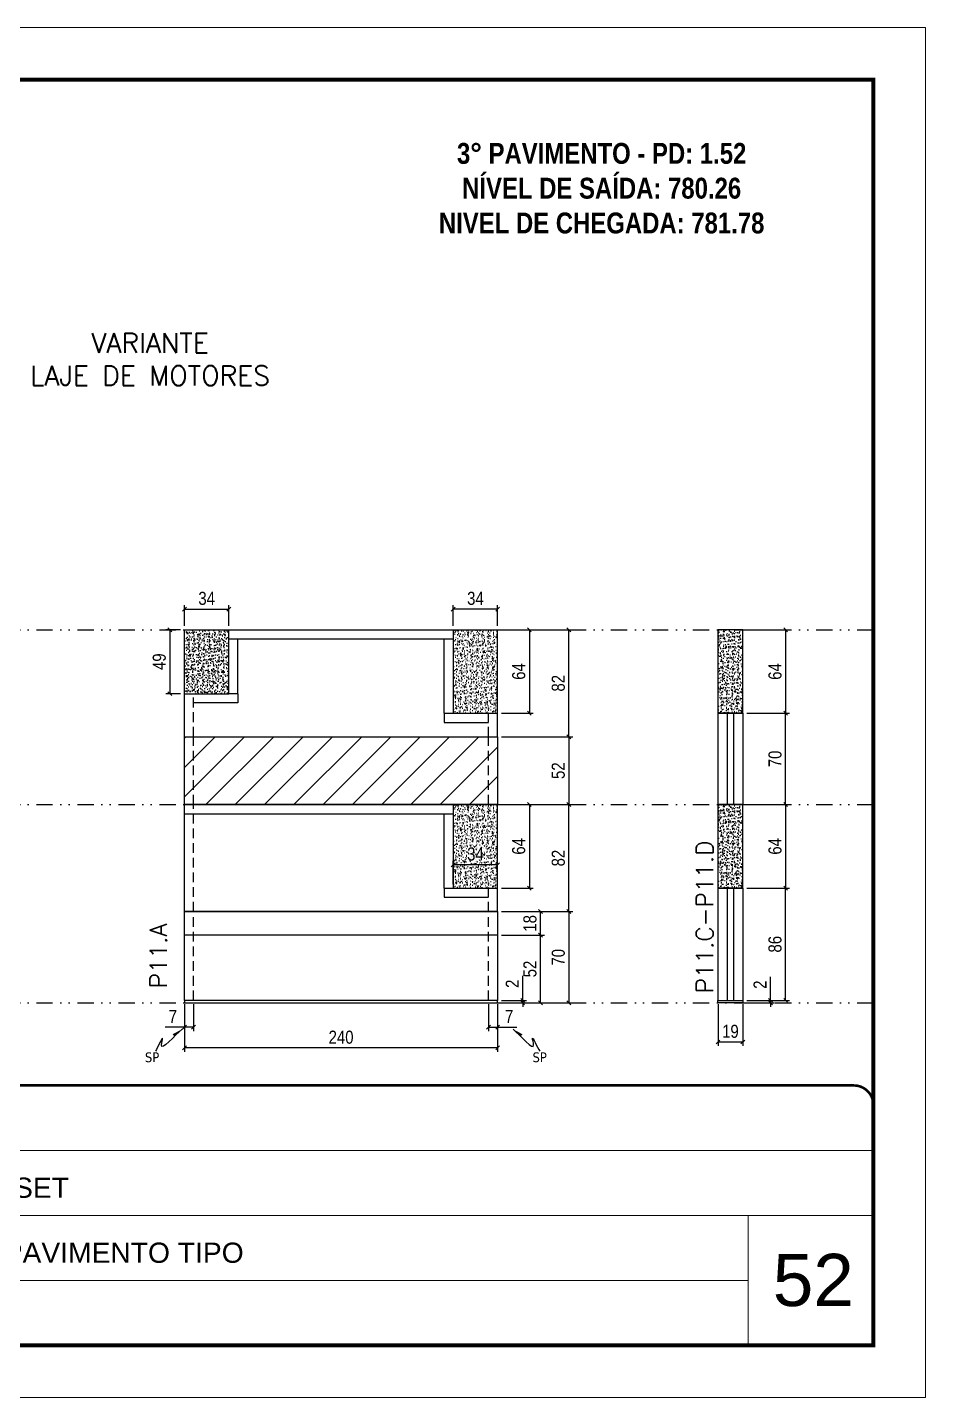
# Model space of a CAD drawing. Extents: x 808 to 7089, y -98 to 17032.
# Drawn here: x 6360 to 7048, y 2200 to 3250 of the extents above; entities that cross this region are included whole.
import ezdxf

# ---------------------------------------------------------------- set-up
doc = ezdxf.new("R2010")
doc.units = 0
for name, pattern in [('CONTINUO', [0]), ('DASHED', [0.75, 0.5, -0.25]), ('DIVIDE2', [0.625, 0.25, -0.125, 0, -0.125, 0, -0.125]), ('HIDDEN', [0.375, 0.25, -0.125])]:
    doc.linetypes.add(name, pattern=pattern)
for name, color, linetype, lineweight in [('CARIMBO', 255, 'Continuous', 9), ('Folhas', 255, 'Continuous', 9), ('REAPROVEITAMENTO', 251, 'Continuous', 9), ('SARRAFO DE PRESSAO', 251, 'DASHED', 9), ('Texto Seção', 7, 'Continuous', 15)]:
    doc.layers.add(name, color=color, linetype=linetype, lineweight=lineweight)
for name, color, linetype in [('COTA', 241, 'Continuous'), ('NOMENCLATURA', 7, 'Continuous'), ('Nível', 160, 'Continuous'), ('Painéis', 200, 'Continuous'), ('SARR_2.2x7', 40, 'Continuous'), ('Sarrafo de Pressão', 42, 'HIDDEN'), ('texto', 7, 'Continuous')]:
    doc.layers.add(name, color=color, linetype=linetype)
doc.styles.add('ARIAL', font='arial.ttf')
doc.styles.add('COTA TECNICA', font='techl___.ttf', dxfattribs={"height": 10})
doc.styles.add('COTA TECNICA-50', font='techl___.ttf', dxfattribs={"height": 10})
doc.styles.add('REGUA-120', font='ROMANS.shx', dxfattribs={"height": 15})
doc.styles.add('ROMANC', font='techb___.ttf', dxfattribs={"height": 2.5})
doc.styles.get("Standard").update_dxf_attribs({"font": 'arial.ttf'})
doc.dimstyles.new('COTA PAINEL-50', dxfattribs={"dimtxt": 10, "dimasz": 3, "dimexe": 3, "dimexo": 3, "dimgap": 3, "dimtad": 1, "dimdec": 1, "dimzin": 12, "dimdsep": 46, "dimtxsty": 'COTA TECNICA-50', "dimblk1": 'OBLIQUE', "dimblk2": 'OBLIQUE', "dimsah": 1, "dimcen": 0.9, "dimclrd": 4, "dimclre": 4, "dimclrt": 240, "dimadec": 1, "dimazin": 3, "dimtfac": 1, "dimtdec": 1, "dimtmove": 0, "dimatfit": 3, "dimfxl": 1, "dimtolj": 1, "dimtzin": 12, "dimarcsym": 0})
doc.dimstyles.new('PAINEL', dxfattribs={"dimtxt": 10, "dimasz": 3, "dimexe": 3, "dimexo": 3, "dimgap": 3, "dimtad": 1, "dimdec": 1, "dimzin": 12, "dimdsep": 46, "dimtxsty": 'COTA TECNICA', "dimblk1": 'OBLIQUE', "dimblk2": 'OBLIQUE', "dimsah": 1, "dimcen": 0.9, "dimclrd": 4, "dimclre": 4, "dimclrt": 240, "dimadec": 1, "dimazin": 3, "dimtfac": 1, "dimtdec": 1, "dimtmove": 0, "dimatfit": 3, "dimfxl": 1, "dimtolj": 1, "dimtzin": 12, "dimarcsym": 0})
doc.dimstyles.get("Standard").update_dxf_attribs({"dimtxt": 0.18, "dimasz": 0.18, "dimexe": 0.18, "dimexo": 0.0625, "dimgap": 0.09, "dimtad": 0, "dimtih": 1, "dimtoh": 1, "dimdec": 4, "dimzin": 0, "dimdsep": 46, "dimtxsty": 'Standard', "dimcen": 0.09, "dimadec": 0, "dimazin": 0, "dimtfac": 1, "dimtdec": 4, "dimtofl": 0, "dimtmove": 0, "dimatfit": 3, "dimfxl": 1, "dimtolj": 1, "dimtzin": 0, "dimarcsym": 0})
pattern_1 = [(50, (-13497.571, -1544.998), (5.4655401, -0.4781726), [0.5715, -6.2865]), (355, (-13497.571, -1544.998), (-1.0573026, 5.7317054), [0.4572, -5.0292175]), (100.451445, (-13497.1157, -1545.038), (4.4082374, 5.2535326), [0.4857003, -5.3427073]), (46.1842, (-13497.571, -1543.474), (8.1323712, -1.2612698), [0.85725, -9.42975]), (96.635558, (-13496.8934, -1543.579), (7.122124, 7.4227837), [0.7285507, -8.0140682]), (351.18415, (-13497.571, -1543.474), (7.122124, 7.4227837), [0.685799, -7.543792]), (21, (-13496.809, -1543.855), (4.5484317, -3.0679559), [0.5715, -6.2865]), (326, (-13496.809, -1543.855), (1.8540609, 5.525639), [0.4572, -5.0292]), (71.451445, (-13496.43, -1544.111), (6.4024926, 2.457683), [0.4857003, -5.3426981]), (37.5, (-13497.5711, -1544.9982), (0.0926581, 2.53665117), [0, -4.96824, 0, -5.1054, 0, -5.04825]), (7.5, (-13497.571, -1544.9982), (2.00458988, 3.00541724), [0, -2.91084, 0, -4.85394, 0, -1.92405]), (327.5, (-13499.2704, -1544.9982), (4.06771786, -0.17186232), [0, -1.905, 0, -5.9436, 0, -7.8867]), (317.5, (-13500.0324, -1544.9982), (4.44387544, 0.76279473), [0, -2.4765, 0, -3.94716, 0, -5.6007])]

# ---------------------------------------------------------------- blocks, each defined once
blk = doc.blocks.new('9999999999')
at = {"color": 30, "linetype": 'CONTINUO'}
for p, q in [((98564.6, 34379.6), (99584, 34379.6)), ((98564.6, 34329.8), (99488, 34329.8)), ((99584, 34329.8), (99488, 34329.8)), ((99488, 34329.8), (99488, 34230.2)), ((98564.6, 34280), (99488, 34280))]:
    blk.add_line(p, q, dxfattribs=at)
at = {"color": 30, "linetype": 'CONTINUO', "const_width": 2}
blk.add_lwpolyline([(99584, 34230.2), (99584, 34414.4, 0.414214), (99569, 34429.4), (98229, 34429.4, 0.414214), (98214, 34414.4), (98214, 34245.2, 0.414214), (98229, 34230.2), (99584, 34230.2)], format="xyb", dxfattribs=at)
at = {"layer": 'Folhas'}
blk.add_lwpolyline([(98139, 34190.2), (99624, 34190.2), (99624, 35240.2), (98139, 35240.2)], close=True, dxfattribs=at)
at = {"layer": 'Folhas', "color": 30, "const_width": 3}
blk.add_lwpolyline([(98214, 34230.2), (99584, 34230.2), (99584, 35200.2), (98214, 35200.2)], close=True, dxfattribs=at)
at = {"color": 7, "linetype": 'Continuous', "ltscale": 5, "style": 'ARIAL'}
for s, height, p in [('NIK SUNSET', 15.48, (98837.7, 34343.3)), ('2°, 3° E PAVIMENTO TIPO', 15.483, (98837.7, 34293.5))]:
    blk.add_text(s, height=height, dxfattribs=at).set_placement(p)
blk = doc.blocks.new('_Oblique')
at = {"color": 0, "linetype": 'ByBlock', "lineweight": -2}
blk.add_line((-0.5, -0.5), (0.5, 0.5), dxfattribs=at)
blk = doc.blocks.new('*D108')
at = {"layer": 'COTA', "color": 4, "lineweight": -2, "transparency": 16777216}
for p, q in [((6480.2, 2501), (6480.2, 2464.6)), ((6720.2, 2501), (6720.2, 2464.6)), ((6720.2, 2467.6), (6480.2, 2467.6))]:
    blk.add_line(p, q, dxfattribs=at)
at = {"layer": 'Defpoints', "color": 0, "transparency": 16777216}
for p in [(6480.2, 2504), (6720.2, 2504), (6480.2, 2467.6)]:
    blk.add_point(p, dxfattribs=at)
at = {"layer": 'COTA', "color": 4, "lineweight": -2, "transparency": 16777216, "xscale": 3, "yscale": 3, "zscale": 3, "rotation": 180}
blk.add_blockref('_Oblique', (6480.2, 2467.6), dxfattribs=at)
at = {"layer": 'COTA', "color": 4, "lineweight": -2, "transparency": 16777216, "xscale": 3, "yscale": 3, "zscale": 3}
blk.add_blockref('_Oblique', (6720.2, 2467.6), dxfattribs=at)
at = {"layer": 'COTA', "color": 240, "transparency": 16777216, "insert": (6600.2, 2475.7), "char_height": 10, "attachment_point": 5, "style": 'COTA TECNICA'}
blk.add_mtext('\\A1;240', dxfattribs=at)
blk = doc.blocks.new('*D109')
at = {"layer": 'COTA', "color": 4, "lineweight": -2, "transparency": 16777216}
for p, q in [((6713.2, 2501), (6713.2, 2480.5)), ((6720.2, 2499), (6720.2, 2480.5)), ((6713.2, 2483.5), (6720.2, 2483.5)), ((6720.2, 2483.5), (6734.9, 2483.5))]:
    blk.add_line(p, q, dxfattribs=at)
at = {"layer": 'Defpoints', "color": 0, "transparency": 16777216}
for p in [(6713.2, 2504), (6720.2, 2502), (6720.2, 2483.5)]:
    blk.add_point(p, dxfattribs=at)
at = {"layer": 'COTA', "color": 4, "lineweight": -2, "transparency": 16777216, "xscale": 3, "yscale": 3, "zscale": 3, "rotation": 180}
blk.add_blockref('_Oblique', (6713.2, 2483.5), dxfattribs=at)
at = {"layer": 'COTA', "color": 4, "lineweight": -2, "transparency": 16777216, "xscale": 3, "yscale": 3, "zscale": 3}
blk.add_blockref('_Oblique', (6720.2, 2483.5), dxfattribs=at)
at = {"layer": 'COTA', "color": 240, "transparency": 16777216, "insert": (6729, 2491.6), "char_height": 10, "attachment_point": 5, "style": 'COTA TECNICA-50'}
blk.add_mtext('\\A1;7', dxfattribs=at)
blk = doc.blocks.new('*D110')
at = {"layer": 'COTA', "color": 4, "lineweight": -2, "transparency": 16777216}
for p, q in [((6487.2, 2501), (6487.2, 2480.5)), ((6480.2, 2499), (6480.2, 2480.5)), ((6480.2, 2483.5), (6465.4, 2483.5)), ((6487.2, 2483.5), (6480.2, 2483.5))]:
    blk.add_line(p, q, dxfattribs=at)
at = {"layer": 'Defpoints', "color": 0, "transparency": 16777216}
for p in [(6480.2, 2502), (6487.2, 2504), (6480.2, 2483.5)]:
    blk.add_point(p, dxfattribs=at)
at = {"layer": 'COTA', "color": 4, "lineweight": -2, "transparency": 16777216, "xscale": 3, "yscale": 3, "zscale": 3, "rotation": 180}
blk.add_blockref('_Oblique', (6480.2, 2483.5), dxfattribs=at)
at = {"layer": 'COTA', "color": 4, "lineweight": -2, "transparency": 16777216, "xscale": 3, "yscale": 3, "zscale": 3}
blk.add_blockref('_Oblique', (6487.2, 2483.5), dxfattribs=at)
at = {"layer": 'COTA', "color": 240, "transparency": 16777216, "insert": (6471.3, 2491.6), "char_height": 10, "attachment_point": 5, "style": 'COTA TECNICA-50'}
blk.add_mtext('\\A1;7', dxfattribs=at)
blk = doc.blocks.new('*D111')
at = {"layer": 'COTA', "color": 4, "linetype": 'ByBlock', "lineweight": -2, "transparency": 16777216}
for p, q in [((6723.2, 2554), (6756.1, 2554)), ((6753.1, 2502), (6753.1, 2554)), ((6723.2, 2502), (6756.1, 2502))]:
    blk.add_line(p, q, dxfattribs=at)
at = {"layer": 'Defpoints', "color": 0, "linetype": 'ByBlock', "transparency": 16777216}
for p in [(6720.2, 2554), (6753.1, 2554), (6720.2, 2502)]:
    blk.add_point(p, dxfattribs=at)
at = {"layer": 'COTA', "color": 4, "linetype": 'ByBlock', "lineweight": -2, "transparency": 16777216, "xscale": 3, "yscale": 3, "zscale": 3}
for p, rotation in [((6753.1, 2554), 90), ((6753.1, 2502), 270)]:
    blk.add_blockref('_Oblique', p, dxfattribs=dict(at, rotation=rotation))
at = {"layer": 'COTA', "color": 240, "linetype": 'ByBlock', "transparency": 16777216, "insert": (6745, 2528), "char_height": 10, "attachment_point": 5, "rotation": 90, "style": 'COTA TECNICA'}
blk.add_mtext('\\A1;52', dxfattribs=at)
blk = doc.blocks.new('*D112')
at = {"layer": 'COTA', "color": 4, "lineweight": -2, "transparency": 16777216}
for p, q in [((6739.4, 2504), (6739.4, 2522.8)), ((6723.2, 2504), (6742.4, 2504)), ((6723.2, 2502), (6742.4, 2502)), ((6739.4, 2502), (6739.4, 2504)), ((6739.4, 2502), (6739.4, 2499))]:
    blk.add_line(p, q, dxfattribs=at)
at = {"layer": 'Defpoints', "color": 0, "transparency": 16777216}
for p in [(6720.2, 2504), (6720.2, 2502), (6739.4, 2502)]:
    blk.add_point(p, dxfattribs=at)
at = {"layer": 'COTA', "color": 4, "lineweight": -2, "transparency": 16777216, "xscale": 3, "yscale": 3, "zscale": 3}
for p, rotation in [((6739.4, 2504), 270), ((6739.4, 2502), 90)]:
    blk.add_blockref('_Oblique', p, dxfattribs=dict(at, rotation=rotation))
at = {"layer": 'COTA', "color": 240, "transparency": 16777216, "insert": (6731.4, 2516.7), "char_height": 10, "attachment_point": 5, "rotation": 90, "style": 'COTA TECNICA-50'}
blk.add_mtext('\\A1;2', dxfattribs=at)
blk = doc.blocks.new('*D113')
at = {"layer": 'COTA', "color": 4, "linetype": 'ByBlock', "lineweight": -2, "transparency": 16777216}
for p, q in [((6723.2, 2554), (6756.1, 2554)), ((6753.1, 2502), (6753.1, 2554)), ((6723.2, 2502), (6756.1, 2502))]:
    blk.add_line(p, q, dxfattribs=at)
at = {"layer": 'Defpoints', "color": 0, "linetype": 'ByBlock', "transparency": 16777216}
for p in [(6720.2, 2554), (6753.1, 2554), (6720.2, 2502)]:
    blk.add_point(p, dxfattribs=at)
at = {"layer": 'COTA', "color": 4, "linetype": 'ByBlock', "lineweight": -2, "transparency": 16777216, "xscale": 3, "yscale": 3, "zscale": 3}
for p, rotation in [((6753.1, 2554), 90), ((6753.1, 2502), 270)]:
    blk.add_blockref('_Oblique', p, dxfattribs=dict(at, rotation=rotation))
at = {"layer": 'COTA', "color": 240, "linetype": 'ByBlock', "transparency": 16777216, "insert": (6745, 2528), "char_height": 10, "attachment_point": 5, "rotation": 90, "style": 'COTA TECNICA'}
blk.add_mtext('\\A1;52', dxfattribs=at)
blk = doc.blocks.new('*D122')
at = {"layer": 'COTA', "color": 4, "lineweight": -2, "transparency": 16777216}
for p, q in [((6889.1, 2501), (6889.1, 2469.1)), ((6908.1, 2501), (6908.1, 2469.1)), ((6889.1, 2472.1), (6908.1, 2472.1))]:
    blk.add_line(p, q, dxfattribs=at)
at = {"layer": 'Defpoints', "color": 0, "transparency": 16777216}
for p in [(6889.1, 2504), (6908.1, 2504), (6908.1, 2472.1)]:
    blk.add_point(p, dxfattribs=at)
at = {"layer": 'COTA', "color": 4, "lineweight": -2, "transparency": 16777216, "xscale": 3, "yscale": 3, "zscale": 3, "rotation": 180}
blk.add_blockref('_Oblique', (6889.1, 2472.1), dxfattribs=at)
at = {"layer": 'COTA', "color": 4, "lineweight": -2, "transparency": 16777216, "xscale": 3, "yscale": 3, "zscale": 3}
blk.add_blockref('_Oblique', (6908.1, 2472.1), dxfattribs=at)
at = {"layer": 'COTA', "color": 240, "transparency": 16777216, "insert": (6898.6, 2480.2), "char_height": 10, "attachment_point": 5, "style": 'COTA TECNICA'}
blk.add_mtext('\\A1;19', dxfattribs=at)
blk = doc.blocks.new('*D123')
at = {"layer": 'COTA', "color": 4, "lineweight": -2, "transparency": 16777216}
for p, q in [((6929.3, 2504), (6929.3, 2522.1)), ((6911.1, 2504), (6932.3, 2504)), ((6911.1, 2502), (6932.3, 2502)), ((6929.3, 2502), (6929.3, 2504)), ((6929.3, 2502), (6929.3, 2499))]:
    blk.add_line(p, q, dxfattribs=at)
at = {"layer": 'Defpoints', "color": 0, "transparency": 16777216}
for p in [(6908.1, 2504), (6908.1, 2502), (6929.3, 2504)]:
    blk.add_point(p, dxfattribs=at)
at = {"layer": 'COTA', "color": 4, "lineweight": -2, "transparency": 16777216, "xscale": 3, "yscale": 3, "zscale": 3}
for p, rotation in [((6929.3, 2504), 270), ((6929.3, 2502), 90)]:
    blk.add_blockref('_Oblique', p, dxfattribs=dict(at, rotation=rotation))
at = {"layer": 'COTA', "color": 240, "transparency": 16777216, "insert": (6921.3, 2516), "char_height": 10, "attachment_point": 5, "rotation": 90, "style": 'COTA TECNICA-50'}
blk.add_mtext('\\A1;2', dxfattribs=at)
blk = doc.blocks.new('*D1584')
at = {"layer": 'COTA', "color": 4, "linetype": 'ByBlock', "lineweight": -2, "transparency": 16777216}
for p, q in [((6911.1, 2788), (6943.9, 2788)), ((6940.9, 2788), (6940.9, 2724)), ((6911.1, 2724), (6943.9, 2724))]:
    blk.add_line(p, q, dxfattribs=at)
at = {"layer": 'Defpoints', "color": 0, "linetype": 'ByBlock', "transparency": 16777216}
for p in [(6908.1, 2788), (6908.1, 2724), (6940.9, 2724)]:
    blk.add_point(p, dxfattribs=at)
at = {"layer": 'COTA', "color": 4, "linetype": 'ByBlock', "lineweight": -2, "transparency": 16777216, "xscale": 3, "yscale": 3, "zscale": 3}
for p, rotation in [((6940.9, 2788), 90), ((6940.9, 2724), 270)]:
    blk.add_blockref('_Oblique', p, dxfattribs=dict(at, rotation=rotation))
at = {"layer": 'COTA', "color": 240, "linetype": 'ByBlock', "transparency": 16777216, "insert": (6932.8, 2756), "char_height": 10, "attachment_point": 5, "rotation": 90, "style": 'COTA TECNICA'}
blk.add_mtext('\\A1;64', dxfattribs=at)
blk = doc.blocks.new('*D124')
at = {"layer": 'COTA', "color": 4, "lineweight": -2, "transparency": 16777216}
for p, q in [((6911.1, 2590), (6943.9, 2590)), ((6940.9, 2504), (6940.9, 2590)), ((6911.1, 2504), (6943.9, 2504))]:
    blk.add_line(p, q, dxfattribs=at)
at = {"layer": 'Defpoints', "color": 0, "transparency": 16777216}
for p in [(6908.1, 2590), (6940.9, 2590), (6908.1, 2504)]:
    blk.add_point(p, dxfattribs=at)
at = {"layer": 'COTA', "color": 4, "lineweight": -2, "transparency": 16777216, "xscale": 3, "yscale": 3, "zscale": 3}
for p, rotation in [((6940.9, 2590), 90), ((6940.9, 2504), 270)]:
    blk.add_blockref('_Oblique', p, dxfattribs=dict(at, rotation=rotation))
at = {"layer": 'COTA', "color": 240, "transparency": 16777216, "insert": (6932.8, 2547), "char_height": 10, "attachment_point": 5, "rotation": 90, "style": 'COTA TECNICA-50'}
blk.add_mtext('\\A1;86', dxfattribs=at)
blk = doc.blocks.new('*D125')
at = {"layer": 'COTA', "color": 4, "lineweight": -2, "transparency": 16777216}
for p, q in [((6723.2, 2654), (6777.8, 2654)), ((6774.8, 2572), (6774.8, 2654)), ((6723.2, 2572), (6777.8, 2572))]:
    blk.add_line(p, q, dxfattribs=at)
at = {"layer": 'Defpoints', "color": 0, "transparency": 16777216}
for p in [(6720.2, 2654), (6774.8, 2654), (6720.2, 2572)]:
    blk.add_point(p, dxfattribs=at)
at = {"layer": 'COTA', "color": 4, "lineweight": -2, "transparency": 16777216, "xscale": 3, "yscale": 3, "zscale": 3}
for p, rotation in [((6774.8, 2654), 90), ((6774.8, 2572), 270)]:
    blk.add_blockref('_Oblique', p, dxfattribs=dict(at, rotation=rotation))
at = {"layer": 'COTA', "color": 240, "transparency": 16777216, "insert": (6766.7, 2613), "char_height": 10, "attachment_point": 5, "rotation": 90, "style": 'COTA TECNICA-50'}
blk.add_mtext('\\A1;82', dxfattribs=at)
blk = doc.blocks.new('*D1586')
at = {"layer": 'COTA', "color": 4, "lineweight": -2, "transparency": 16777216}
for p, q in [((6911.1, 2724), (6943.9, 2724)), ((6940.9, 2654), (6940.9, 2724)), ((6911.1, 2654), (6943.9, 2654))]:
    blk.add_line(p, q, dxfattribs=at)
at = {"layer": 'Defpoints', "color": 0, "transparency": 16777216}
for p in [(6908.1, 2724), (6940.9, 2724), (6908.1, 2654)]:
    blk.add_point(p, dxfattribs=at)
at = {"layer": 'COTA', "color": 4, "lineweight": -2, "transparency": 16777216, "xscale": 3, "yscale": 3, "zscale": 3}
for p, rotation in [((6940.9, 2724), 90), ((6940.9, 2654), 270)]:
    blk.add_blockref('_Oblique', p, dxfattribs=dict(at, rotation=rotation))
at = {"layer": 'COTA', "color": 240, "transparency": 16777216, "insert": (6932.8, 2689), "char_height": 10, "attachment_point": 5, "rotation": 90, "style": 'COTA TECNICA'}
blk.add_mtext('\\A1;70', dxfattribs=at)
blk = doc.blocks.new('*D1587')
at = {"layer": 'COTA', "color": 4, "linetype": 'ByBlock', "lineweight": -2, "transparency": 16777216}
for p, q in [((6911.1, 2654), (6943.9, 2654)), ((6940.9, 2654), (6940.9, 2590)), ((6911.1, 2590), (6943.9, 2590))]:
    blk.add_line(p, q, dxfattribs=at)
at = {"layer": 'Defpoints', "color": 0, "linetype": 'ByBlock', "transparency": 16777216}
for p in [(6908.1, 2654), (6908.1, 2590), (6940.9, 2590)]:
    blk.add_point(p, dxfattribs=at)
at = {"layer": 'COTA', "color": 4, "linetype": 'ByBlock', "lineweight": -2, "transparency": 16777216, "xscale": 3, "yscale": 3, "zscale": 3}
for p, rotation in [((6940.9, 2654), 90), ((6940.9, 2590), 270)]:
    blk.add_blockref('_Oblique', p, dxfattribs=dict(at, rotation=rotation))
at = {"layer": 'COTA', "color": 240, "linetype": 'ByBlock', "transparency": 16777216, "insert": (6932.8, 2622), "char_height": 10, "attachment_point": 5, "rotation": 90, "style": 'COTA TECNICA'}
blk.add_mtext('\\A1;64', dxfattribs=at)
blk = doc.blocks.new('*D198')
at = {"layer": 'COTA', "color": 4, "lineweight": -2, "transparency": 16777216}
for p, q in [((6723.2, 2788), (6777.8, 2788)), ((6774.8, 2706), (6774.8, 2788)), ((6723.2, 2706), (6777.8, 2706))]:
    blk.add_line(p, q, dxfattribs=at)
at = {"layer": 'Defpoints', "color": 0, "transparency": 16777216}
for p in [(6720.2, 2788), (6774.8, 2788), (6720.2, 2706)]:
    blk.add_point(p, dxfattribs=at)
at = {"layer": 'COTA', "color": 4, "lineweight": -2, "transparency": 16777216, "xscale": 3, "yscale": 3, "zscale": 3}
for p, rotation in [((6774.8, 2788), 90), ((6774.8, 2706), 270)]:
    blk.add_blockref('_Oblique', p, dxfattribs=dict(at, rotation=rotation))
at = {"layer": 'COTA', "color": 240, "transparency": 16777216, "insert": (6766.7, 2747), "char_height": 10, "attachment_point": 5, "rotation": 90, "style": 'COTA TECNICA-50'}
blk.add_mtext('\\A1;82', dxfattribs=at)
blk = doc.blocks.new('*D1602')
at = {"layer": 'COTA', "color": 4, "lineweight": -2, "transparency": 16777216}
for p, q in [((6686.2, 2791), (6686.2, 2806.8)), ((6720.2, 2803.8), (6686.2, 2803.8)), ((6720.2, 2791), (6720.2, 2806.8))]:
    blk.add_line(p, q, dxfattribs=at)
at = {"layer": 'Defpoints', "color": 0, "transparency": 16777216}
for p in [(6686.2, 2803.8), (6686.2, 2788), (6720.2, 2788)]:
    blk.add_point(p, dxfattribs=at)
at = {"layer": 'COTA', "color": 4, "lineweight": -2, "transparency": 16777216, "xscale": 3, "yscale": 3, "zscale": 3, "rotation": 180}
blk.add_blockref('_Oblique', (6686.2, 2803.8), dxfattribs=at)
at = {"layer": 'COTA', "color": 4, "lineweight": -2, "transparency": 16777216, "xscale": 3, "yscale": 3, "zscale": 3}
blk.add_blockref('_Oblique', (6720.2, 2803.8), dxfattribs=at)
at = {"layer": 'COTA', "color": 240, "transparency": 16777216, "insert": (6703.2, 2812), "char_height": 10, "attachment_point": 5, "style": 'COTA TECNICA'}
blk.add_mtext('\\A1;34', dxfattribs=at)
blk = doc.blocks.new('*D1603')
at = {"layer": 'COTA', "color": 4, "lineweight": -2, "transparency": 16777216}
for p, q in [((6480.2, 2791), (6480.2, 2806.8)), ((6480.2, 2803.8), (6514.2, 2803.8)), ((6514.2, 2791), (6514.2, 2806.8))]:
    blk.add_line(p, q, dxfattribs=at)
at = {"layer": 'Defpoints', "color": 0, "transparency": 16777216}
for p in [(6514.2, 2803.8), (6480.2, 2788), (6514.2, 2788)]:
    blk.add_point(p, dxfattribs=at)
at = {"layer": 'COTA', "color": 4, "lineweight": -2, "transparency": 16777216, "xscale": 3, "yscale": 3, "zscale": 3, "rotation": 180}
blk.add_blockref('_Oblique', (6480.2, 2803.8), dxfattribs=at)
at = {"layer": 'COTA', "color": 4, "lineweight": -2, "transparency": 16777216, "xscale": 3, "yscale": 3, "zscale": 3}
blk.add_blockref('_Oblique', (6514.2, 2803.8), dxfattribs=at)
at = {"layer": 'COTA', "color": 240, "transparency": 16777216, "insert": (6497.2, 2812), "char_height": 10, "attachment_point": 5, "style": 'COTA TECNICA'}
blk.add_mtext('\\A1;34', dxfattribs=at)
blk = doc.blocks.new('*D1604')
at = {"layer": 'COTA', "color": 4, "lineweight": -2, "transparency": 16777216}
for p, q in [((6723.2, 2788), (6747.5, 2788)), ((6744.5, 2788), (6744.5, 2724)), ((6723.2, 2724), (6747.5, 2724))]:
    blk.add_line(p, q, dxfattribs=at)
at = {"layer": 'Defpoints', "color": 0, "transparency": 16777216}
for p in [(6720.2, 2788), (6720.2, 2724), (6744.5, 2724)]:
    blk.add_point(p, dxfattribs=at)
at = {"layer": 'COTA', "color": 4, "lineweight": -2, "transparency": 16777216, "xscale": 3, "yscale": 3, "zscale": 3}
for p, rotation in [((6744.5, 2788), 90), ((6744.5, 2724), 270)]:
    blk.add_blockref('_Oblique', p, dxfattribs=dict(at, rotation=rotation))
at = {"layer": 'COTA', "color": 240, "transparency": 16777216, "insert": (6736.4, 2756), "char_height": 10, "attachment_point": 5, "rotation": 90, "style": 'COTA TECNICA'}
blk.add_mtext('\\A1;64', dxfattribs=at)
blk = doc.blocks.new('*D1605')
at = {"layer": 'COTA', "color": 4, "lineweight": -2, "transparency": 16777216}
for p, q in [((6477.2, 2788), (6466, 2788)), ((6469, 2788), (6469, 2739)), ((6477.2, 2739), (6466, 2739))]:
    blk.add_line(p, q, dxfattribs=at)
at = {"layer": 'Defpoints', "color": 0, "transparency": 16777216}
for p in [(6480.2, 2788), (6469, 2739), (6480.2, 2739)]:
    blk.add_point(p, dxfattribs=at)
at = {"layer": 'COTA', "color": 4, "lineweight": -2, "transparency": 16777216, "xscale": 3, "yscale": 3, "zscale": 3}
for p, rotation in [((6469, 2788), 90), ((6469, 2739), 270)]:
    blk.add_blockref('_Oblique', p, dxfattribs=dict(at, rotation=rotation))
at = {"layer": 'COTA', "color": 240, "transparency": 16777216, "insert": (6460.9, 2763.5), "char_height": 10, "attachment_point": 5, "rotation": 90, "style": 'COTA TECNICA'}
blk.add_mtext('\\A1;49', dxfattribs=at)
blk = doc.blocks.new('*D199')
at = {"layer": 'COTA', "color": 4, "lineweight": -2, "transparency": 16777216}
for p, q in [((6723.2, 2706), (6777.8, 2706)), ((6774.8, 2706), (6774.8, 2654)), ((6723.2, 2654), (6777.8, 2654))]:
    blk.add_line(p, q, dxfattribs=at)
at = {"layer": 'Defpoints', "color": 0, "transparency": 16777216}
for p in [(6720.2, 2706), (6720.2, 2654), (6774.8, 2654)]:
    blk.add_point(p, dxfattribs=at)
at = {"layer": 'COTA', "color": 4, "lineweight": -2, "transparency": 16777216, "xscale": 3, "yscale": 3, "zscale": 3}
for p, rotation in [((6774.8, 2706), 90), ((6774.8, 2654), 270)]:
    blk.add_blockref('_Oblique', p, dxfattribs=dict(at, rotation=rotation))
at = {"layer": 'COTA', "color": 240, "transparency": 16777216, "insert": (6766.7, 2680), "char_height": 10, "attachment_point": 5, "rotation": 90, "style": 'COTA TECNICA'}
blk.add_mtext('\\A1;52', dxfattribs=at)
blk = doc.blocks.new('*D200')
at = {"layer": 'COTA', "color": 4, "lineweight": -2, "transparency": 16777216}
for p, q in [((6723.2, 2654), (6777.8, 2654)), ((6774.8, 2572), (6774.8, 2654)), ((6723.2, 2572), (6777.8, 2572))]:
    blk.add_line(p, q, dxfattribs=at)
at = {"layer": 'Defpoints', "color": 0, "transparency": 16777216}
for p in [(6720.2, 2654), (6774.8, 2654), (6720.2, 2572)]:
    blk.add_point(p, dxfattribs=at)
at = {"layer": 'COTA', "color": 4, "lineweight": -2, "transparency": 16777216, "xscale": 3, "yscale": 3, "zscale": 3}
for p, rotation in [((6774.8, 2654), 90), ((6774.8, 2572), 270)]:
    blk.add_blockref('_Oblique', p, dxfattribs=dict(at, rotation=rotation))
at = {"layer": 'COTA', "color": 240, "transparency": 16777216, "insert": (6766.7, 2613), "char_height": 10, "attachment_point": 5, "rotation": 90, "style": 'COTA TECNICA-50'}
blk.add_mtext('\\A1;82', dxfattribs=at)
blk = doc.blocks.new('*D1606')
at = {"layer": 'COTA', "color": 4, "lineweight": -2, "transparency": 16777216}
for p, q in [((6723.2, 2654), (6747.5, 2654)), ((6744.5, 2654), (6744.5, 2590)), ((6723.2, 2590), (6747.5, 2590))]:
    blk.add_line(p, q, dxfattribs=at)
at = {"layer": 'Defpoints', "color": 0, "transparency": 16777216}
for p in [(6720.2, 2654), (6720.2, 2590), (6744.5, 2590)]:
    blk.add_point(p, dxfattribs=at)
at = {"layer": 'COTA', "color": 4, "lineweight": -2, "transparency": 16777216, "xscale": 3, "yscale": 3, "zscale": 3}
for p, rotation in [((6744.5, 2654), 90), ((6744.5, 2590), 270)]:
    blk.add_blockref('_Oblique', p, dxfattribs=dict(at, rotation=rotation))
at = {"layer": 'COTA', "color": 240, "transparency": 16777216, "insert": (6736.4, 2622), "char_height": 10, "attachment_point": 5, "rotation": 90, "style": 'COTA TECNICA'}
blk.add_mtext('\\A1;64', dxfattribs=at)
blk = doc.blocks.new('*D201')
at = {"layer": 'COTA', "color": 4, "lineweight": -2, "transparency": 16777216}
for p, q in [((6723.2, 2572), (6756.1, 2572)), ((6753.1, 2554), (6753.1, 2572)), ((6723.2, 2554), (6756.1, 2554))]:
    blk.add_line(p, q, dxfattribs=at)
at = {"layer": 'Defpoints', "color": 0, "transparency": 16777216}
for p in [(6720.2, 2572), (6753.1, 2572), (6720.2, 2554)]:
    blk.add_point(p, dxfattribs=at)
at = {"layer": 'COTA', "color": 4, "lineweight": -2, "transparency": 16777216, "xscale": 3, "yscale": 3, "zscale": 3}
for p, rotation in [((6753.1, 2572), 90), ((6753.1, 2554), 270)]:
    blk.add_blockref('_Oblique', p, dxfattribs=dict(at, rotation=rotation))
at = {"layer": 'COTA', "color": 240, "transparency": 16777216, "insert": (6745, 2563), "char_height": 10, "attachment_point": 5, "rotation": 90, "style": 'COTA TECNICA'}
blk.add_mtext('\\A1;18', dxfattribs=at)
blk = doc.blocks.new('*D202')
at = {"layer": 'COTA', "color": 4, "lineweight": -2, "transparency": 16777216}
for p, q in [((6723.2, 2572), (6777.8, 2572)), ((6774.8, 2572), (6774.8, 2502)), ((6723.2, 2502), (6777.8, 2502))]:
    blk.add_line(p, q, dxfattribs=at)
at = {"layer": 'Defpoints', "color": 0, "transparency": 16777216}
for p in [(6720.2, 2572), (6720.2, 2502), (6774.8, 2502)]:
    blk.add_point(p, dxfattribs=at)
at = {"layer": 'COTA', "color": 4, "lineweight": -2, "transparency": 16777216, "xscale": 3, "yscale": 3, "zscale": 3}
for p, rotation in [((6774.8, 2572), 90), ((6774.8, 2502), 270)]:
    blk.add_blockref('_Oblique', p, dxfattribs=dict(at, rotation=rotation))
at = {"layer": 'COTA', "color": 240, "transparency": 16777216, "insert": (6766.7, 2537), "char_height": 10, "attachment_point": 5, "rotation": 90, "style": 'COTA TECNICA'}
blk.add_mtext('\\A1;70', dxfattribs=at)
blk = doc.blocks.new('*D1607')
at = {"layer": 'COTA', "color": 4, "lineweight": -2, "transparency": 16777216}
for p, q in [((6686.2, 2593), (6686.2, 2610.9)), ((6720.2, 2607.9), (6686.2, 2607.9)), ((6720.2, 2593), (6720.2, 2610.9))]:
    blk.add_line(p, q, dxfattribs=at)
at = {"layer": 'Defpoints', "color": 0, "transparency": 16777216}
for p in [(6686.2, 2607.9), (6686.2, 2590), (6720.2, 2590)]:
    blk.add_point(p, dxfattribs=at)
at = {"layer": 'COTA', "color": 4, "lineweight": -2, "transparency": 16777216, "xscale": 3, "yscale": 3, "zscale": 3, "rotation": 180}
blk.add_blockref('_Oblique', (6686.2, 2607.9), dxfattribs=at)
at = {"layer": 'COTA', "color": 4, "lineweight": -2, "transparency": 16777216, "xscale": 3, "yscale": 3, "zscale": 3}
blk.add_blockref('_Oblique', (6720.2, 2607.9), dxfattribs=at)
at = {"layer": 'COTA', "color": 240, "transparency": 16777216, "insert": (6703.2, 2616.1), "char_height": 10, "attachment_point": 5, "style": 'COTA TECNICA'}
blk.add_mtext('\\A1;34', dxfattribs=at)

msp = doc.modelspace()

# ---------------------------------------------------------------- hatches: boundary and pattern name
at = {"layer": 'COTA', "linetype": 'ByBlock'}
h = msp.add_hatch(dxfattribs=at)
h.set_pattern_fill('AR-CONC', color=256, scale=0.03)
h.set_pattern_definition(pattern_1)
h.paths.add_polyline_path([(6514.18, 2787.99), (6480.18, 2787.99), (6480.18, 2738.99), (6514.18, 2738.99)])
h = msp.add_hatch(dxfattribs=at)
h.set_pattern_fill('AR-CONC', color=256, scale=0.03)
h.set_pattern_definition(pattern_1)
h.paths.add_polyline_path([(6720.18, 2787.99), (6686.18, 2787.99), (6686.18, 2723.99), (6720.18, 2723.99)])
h = msp.add_hatch(dxfattribs=at)
h.set_pattern_fill('AR-CONC', color=256, scale=0.03)
h.set_pattern_definition([(50, (-2200.051, -1324.0027), (5.46554, -0.4781726), [0.5715, -6.2865]), (355, (-2200.051, -1324.0027), (-1.0573026, 5.7317054), [0.4572, -5.0292175]), (100.451445, (-2199.5955, -1324.0425), (4.4082374, 5.2535326), [0.4857003, -5.3427073]), (46.1842, (-2200.051, -1322.4787), (8.132371, -1.26127), [0.85725, -9.42975]), (96.63556, (-2199.373, -1322.584), (7.122124, 7.422784), [0.728551, -8.014068]), (351.18415, (-2200.051, -1322.479), (7.122124, 7.422784), [0.685799, -7.543792]), (21, (-2199.289, -1322.8597), (4.5484317, -3.067956), [0.5715, -6.2865]), (326, (-2199.289, -1322.8597), (1.854061, 5.525639), [0.4572, -5.0292]), (71.451445, (-2198.91, -1323.1153), (6.4024926, 2.457683), [0.4857003, -5.342698]), (37.5, (-2200.051, -1324.0027), (0.0926581, 2.53665117), [0, -4.96824, 0, -5.1054, 0, -5.04825]), (7.5, (-2200.051, -1324.0027), (2.0045899, 3.00541724), [0, -2.91084, 0, -4.85394, 0, -1.92405]), (327.5, (-2201.7502, -1324.0027), (4.06771786, -0.1718623), [0, -1.905, 0, -5.9436, 0, -7.8867]), (317.5, (-2202.512, -1324.0027), (4.4438754, 0.7627947), [0, -2.4765, 0, -3.94716, 0, -5.6007])])
h.paths.add_polyline_path([(6908.07, 2787.99), (6889.07, 2787.99), (6889.07, 2723.97), (6908.07, 2723.97)])
h = msp.add_hatch(dxfattribs=at)
h.set_pattern_fill('AR-CONC', color=256, scale=0.03)
h.set_pattern_definition([(50, (-13497.571, -1678.998), (5.4655401, -0.4781726), [0.5715, -6.2865]), (355, (-13497.571, -1678.998), (-1.0573026, 5.7317054), [0.4572, -5.0292175]), (100.451445, (-13497.1157, -1679.038), (4.4082374, 5.2535326), [0.4857003, -5.3427073]), (46.1842, (-13497.571, -1677.474), (8.1323712, -1.2612698), [0.85725, -9.42975]), (96.635558, (-13496.8934, -1677.579), (7.122124, 7.4227837), [0.7285507, -8.0140682]), (351.18415, (-13497.571, -1677.474), (7.122124, 7.4227837), [0.685799, -7.543792]), (21, (-13496.809, -1677.855), (4.5484317, -3.0679559), [0.5715, -6.2865]), (326, (-13496.809, -1677.855), (1.8540609, 5.525639), [0.4572, -5.0292]), (71.451445, (-13496.43, -1678.111), (6.4024926, 2.457683), [0.4857003, -5.3426981]), (37.5, (-13497.5711, -1678.9982), (0.0926581, 2.53665117), [0, -4.96824, 0, -5.1054, 0, -5.04825]), (7.5, (-13497.571, -1678.9982), (2.00458988, 3.00541724), [0, -2.91084, 0, -4.85394, 0, -1.92405]), (327.5, (-13499.2704, -1678.9982), (4.06771786, -0.17186232), [0, -1.905, 0, -5.9436, 0, -7.8867]), (317.5, (-13500.0324, -1678.9982), (4.44387544, 0.76279473), [0, -2.4765, 0, -3.94716, 0, -5.6007])])
h.paths.add_polyline_path([(6720.18, 2653.99), (6686.18, 2653.99), (6686.18, 2589.99), (6720.18, 2589.99)])
h = msp.add_hatch(dxfattribs=at)
h.set_pattern_fill('AR-CONC', color=256, scale=0.03)
h.set_pattern_definition([(50, (-2200.051, -1458.0027), (5.46554, -0.4781726), [0.5715, -6.2865]), (355, (-2200.051, -1458.0027), (-1.0573026, 5.7317054), [0.4572, -5.0292175]), (100.451445, (-2199.5955, -1458.0425), (4.4082374, 5.2535326), [0.4857003, -5.3427073]), (46.1842, (-2200.051, -1456.4787), (8.132371, -1.26127), [0.85725, -9.42975]), (96.63556, (-2199.373, -1456.584), (7.122124, 7.422784), [0.728551, -8.014068]), (351.18415, (-2200.051, -1456.479), (7.122124, 7.422784), [0.685799, -7.543792]), (21, (-2199.289, -1456.8597), (4.5484317, -3.067956), [0.5715, -6.2865]), (326, (-2199.289, -1456.8597), (1.854061, 5.525639), [0.4572, -5.0292]), (71.451445, (-2198.91, -1457.1153), (6.4024926, 2.457683), [0.4857003, -5.342698]), (37.5, (-2200.051, -1458.0027), (0.0926581, 2.53665117), [0, -4.96824, 0, -5.1054, 0, -5.04825]), (7.5, (-2200.051, -1458.0027), (2.0045899, 3.00541724), [0, -2.91084, 0, -4.85394, 0, -1.92405]), (327.5, (-2201.7502, -1458.0027), (4.06771786, -0.1718623), [0, -1.905, 0, -5.9436, 0, -7.8867]), (317.5, (-2202.512, -1458.0027), (4.4438754, 0.7627947), [0, -2.4765, 0, -3.94716, 0, -5.6007])])
h.paths.add_polyline_path([(6908.07, 2653.99), (6889.07, 2653.99), (6889.07, 2589.97), (6908.07, 2589.97)])
at = {"layer": 'REAPROVEITAMENTO', "linetype": 'ByBlock'}
h = msp.add_hatch(dxfattribs=at)
h.set_pattern_fill('ANSI31', color=256, scale=5, style=2)
h.set_pattern_definition([(45, (2894.003, -6516.413), (-11.22532, 11.22532), [])])
h.paths.add_polyline_path([(6720.18, 2705.99), (6480.18, 2705.99), (6480.18, 2653.99), (6720.18, 2653.99)])

# ---------------------------------------------------------------- linework, layer by layer
at = {"layer": 'COTA', "linetype": 'ByBlock'}
for p, q in [((6480.18, 2738.99), (6480.18, 2787.99)), ((6480.18, 2787.99), (6514.18, 2787.99)), ((6686.18, 2787.99), (6720.18, 2787.99)), ((6720.18, 2787.99), (6720.18, 2787.99)), ((6720.18, 2723.99), (6720.18, 2787.99)), ((6480.18, 2653.99), (6480.18, 2653.99)), ((6686.18, 2653.99), (6720.18, 2653.99)), ((6720.18, 2653.99), (6720.18, 2653.99)), ((6720.18, 2589.99), (6720.18, 2653.99))]:
    msp.add_line(p, q, dxfattribs=at)
for points in [[(6889.07, 2723.97), (6908.07, 2723.97), (6908.07, 2787.99), (6889.07, 2787.99)], [(6889.07, 2589.97), (6908.07, 2589.97), (6908.07, 2653.99), (6889.07, 2653.99)]]:
    msp.add_lwpolyline(points, close=True, dxfattribs=at)
at = {"layer": 'Nível', "color": 4, "linetype": 'DIVIDE2', "ltscale": 50}
for p, q in [((5957.84, 2787.99), (7008.17, 2787.99)), ((5957.84, 2653.99), (7008.17, 2653.99)), ((5957.84, 2501.99), (7008.17, 2501.99))]:
    msp.add_line(p, q, dxfattribs=at)
at = {"layer": 'Painéis'}
for p, q in [((6514.18, 2738.99), (6514.18, 2787.99)), ((6514.18, 2787.99), (6686.18, 2787.99)), ((6686.18, 2787.99), (6686.18, 2723.99)), ((6480.18, 2738.99), (6514.18, 2738.99)), ((6480.18, 2705.99), (6480.18, 2738.99)), ((6686.18, 2723.99), (6720.18, 2723.99)), ((6720.18, 2705.99), (6720.18, 2723.99)), ((6908.07, 2723.99), (6889.07, 2723.97)), ((6889.07, 2723.97), (6889.07, 2653.99)), ((6908.07, 2723.97), (6908.07, 2653.99)), ((6480.18, 2705.99), (6720.18, 2705.99)), ((6720.18, 2653.99), (6480.18, 2653.99)), ((6480.18, 2653.99), (6686.18, 2653.99)), ((6480.18, 2571.99), (6480.18, 2653.99)), ((6686.18, 2653.99), (6686.18, 2589.99)), ((6889.07, 2653.99), (6908.07, 2653.99)), ((6686.18, 2589.99), (6720.18, 2589.99)), ((6720.18, 2571.99), (6720.18, 2589.99)), ((6889.07, 2589.99), (6889.07, 2503.99)), ((6908.07, 2589.99), (6889.07, 2589.99)), ((6908.07, 2589.99), (6889.07, 2589.97)), ((6908.07, 2589.99), (6908.07, 2503.99)), ((6480.18, 2571.99), (6720.18, 2571.99)), ((6720.18, 2553.99), (6480.18, 2553.99)), ((6889.07, 2503.99), (6908.07, 2503.99)), ((6889.07, 2503.99), (6908.07, 2503.99)), ((6889.07, 2501.99), (6889.07, 2503.99)), ((6908.07, 2501.99), (6889.07, 2501.99)), ((6908.07, 2503.99), (6908.07, 2501.99))]:
    msp.add_line(p, q, dxfattribs=at)
for points in [[(6480.18, 2653.99), (6480.18, 2705.99), (6720.18, 2705.99), (6720.18, 2653.99)], [(6720.18, 2571.99), (6480.18, 2571.99)]]:
    msp.add_lwpolyline(points, dxfattribs=at)
for points in [[(6480.18, 2571.99), (6720.18, 2571.99), (6720.18, 2503.99), (6480.18, 2503.99)], [(6480.18, 2501.99), (6720.18, 2501.99), (6720.18, 2503.99), (6480.18, 2503.99)]]:
    msp.add_lwpolyline(points, close=True, dxfattribs=at)
at = {"layer": 'SARR_2.2x7'}
for p, q in [((6514.18, 2780.99), (6686.18, 2780.99)), ((6521.18, 2738.99), (6521.18, 2780.99)), ((6679.18, 2723.99), (6679.18, 2780.99)), ((6521.18, 2731.99), (6487.18, 2731.99)), ((6521.18, 2738.99), (6514.18, 2738.99)), ((6521.18, 2738.99), (6521.18, 2731.99)), ((6679.18, 2723.99), (6686.18, 2723.99)), ((6679.18, 2723.99), (6679.18, 2716.99)), ((6896.07, 2723.99), (6896.07, 2653.99)), ((6901.07, 2723.99), (6901.07, 2653.99)), ((6679.18, 2716.99), (6713.18, 2716.99)), ((6480.18, 2646.99), (6686.18, 2646.99)), ((6679.18, 2589.99), (6679.18, 2646.99)), ((6679.18, 2589.99), (6686.18, 2589.99)), ((6679.18, 2589.99), (6679.18, 2582.99)), ((6896.07, 2589.99), (6896.07, 2503.99)), ((6901.07, 2589.99), (6901.07, 2503.99)), ((6679.18, 2582.99), (6713.18, 2582.99))]:
    msp.add_line(p, q, dxfattribs=at)
at = {"layer": 'Sarrafo de Pressão', "ltscale": 30}
for p, q in [((6487.18, 2705.99), (6487.18, 2738.99)), ((6713.18, 2705.99), (6713.18, 2723.99)), ((6487.18, 2653.99), (6487.18, 2705.99)), ((6713.18, 2653.99), (6713.18, 2705.99)), ((6487.18, 2571.99), (6487.18, 2653.99)), ((6713.18, 2571.99), (6713.18, 2589.99)), ((6487.18, 2503.99), (6487.18, 2571.99)), ((6713.18, 2503.99), (6713.18, 2571.99))]:
    msp.add_line(p, q, dxfattribs=at)

# ---------------------------------------------------------------- block references
at = {"layer": 'SARRAFO DE PRESSAO', "color": 6, "linetype": 'ByBlock'}
msp.add_blockref('9999999999', (-92575.81, -31990.63), dxfattribs=at)

# ---------------------------------------------------------------- texts
at = {"layer": 'CARIMBO', "style": 'ARIAL'}
msp.add_text('52', height=40, dxfattribs=at).set_placement((6931.03, 2269.72))
at = {"layer": 'NOMENCLATURA', "color": 2, "insert": (6799.91, 3187.72), "char_height": 16, "attachment_point": 2, "style": 'ROMANC'}
msp.add_mtext_dynamic_manual_height_columns('\\P3° PAVIMENTO - PD: 1.52\\PNÍVEL DE SAÍDA: 780.26\\PNIVEL DE CHEGADA: 781.78', width=328.3607, gutter_width=1, heights=[0], dxfattribs=at)
at = {"layer": 'texto', "color": 0, "char_height": 7.5, "attachment_point": 5}
for insert in [(6455.4, 2460.31), (6752.43, 2460.31)]:
    msp.add_mtext('{\\fTahoma|b0|i0|c0|p34;\\C4;SP}', dxfattribs=dict(at, insert=insert))
at = {"layer": 'Texto Seção', "insert": (6252.92, 2975.26), "char_height": 15, "width": 401.7274, "attachment_point": 7, "style": 'REGUA-120'}
msp.add_mtext('\\pxqc;VARIANTE\\PLAJE DE MOTORES', dxfattribs=at)
at = {"layer": 'Texto Seção', "char_height": 13, "width": 285.3299, "attachment_point": 7, "rotation": 90, "style": 'REGUA-120'}
for s, insert in [('P11.C-P11.D', (6885.36, 2509.4)), ('P11.A', (6466.71, 2513.24))]:
    msp.add_mtext(s, dxfattribs=dict(at, insert=insert))

# ---------------------------------------------------------------- dimensions: what is measured, and where the dimension line sits
at = {"layer": 'COTA'}
for base, p1, p2, dimstyle, picture, middle in [((6514.18, 2803.78), (6480.18, 2787.99), (6514.18, 2787.99), 'PAINEL', '*D1603', (6497.18, 2811.99)), ((6686.18, 2803.78), (6720.18, 2787.99), (6686.18, 2787.99), 'PAINEL', '*D1602', (6703.18, 2811.99)), ((6686.18, 2607.88), (6720.18, 2589.99), (6686.18, 2589.99), 'PAINEL', '*D1607', (6703.18, 2616.1)), ((6720.18, 2483.48), (6713.18, 2503.99), (6720.18, 2501.99), 'COTA PAINEL-50', '*D109', (6729.04, 2491.55))]:
    dim = msp.add_linear_dim(base=base, p1=p1, p2=p2, dimstyle=dimstyle, dxfattribs=at)
    dim.commit()
    dim.dimension.update_dxf_attribs({"geometry": picture, "text_midpoint": middle})
for base, p1, p2, angle, dimstyle, picture, middle in [((6468.99, 2738.99), (6480.18, 2787.99), (6480.18, 2738.99), 90, 'PAINEL', '*D1605', (6460.89, 2763.49)), ((6774.82, 2787.99), (6720.18, 2705.99), (6720.18, 2787.99), 90, 'COTA PAINEL-50', '*D198', (6766.72, 2746.99)), ((6744.54, 2723.99), (6720.18, 2787.99), (6720.18, 2723.99), 90, 'PAINEL', '*D1604', (6736.44, 2755.99)), ((6940.93, 2723.97), (6908.07, 2653.99), (6908.07, 2723.97), 90, 'PAINEL', '*D1586', (6932.82, 2688.98)), ((6774.82, 2653.99), (6720.18, 2705.99), (6720.18, 2653.99), 90, 'PAINEL', '*D199', (6766.71, 2679.99)), ((6774.82, 2653.99), (6720.18, 2571.99), (6720.18, 2653.99), 90, 'COTA PAINEL-50', '*D125', (6766.72, 2612.99)), ((6774.82, 2653.99), (6720.18, 2571.99), (6720.18, 2653.99), 90, 'COTA PAINEL-50', '*D200', (6766.72, 2612.99)), ((6744.54, 2589.99), (6720.18, 2653.99), (6720.18, 2589.99), 90, 'PAINEL', '*D1606', (6736.44, 2621.99)), ((6940.93, 2589.99), (6908.07, 2503.99), (6908.07, 2589.99), 90, 'COTA PAINEL-50', '*D124', (6932.8, 2546.99)), ((6753.07, 2571.99), (6720.18, 2553.99), (6720.18, 2571.99), 90, 'PAINEL', '*D201', (6744.97, 2562.99)), ((6774.82, 2501.99), (6720.18, 2571.99), (6720.18, 2501.99), 90, 'PAINEL', '*D202', (6766.72, 2536.99)), ((6480.18, 2483.48), (6487.18, 2503.99), (6480.18, 2501.99), 180, 'COTA PAINEL-50', '*D110', (6471.31, 2491.55))]:
    dim = msp.add_linear_dim(base=base, p1=p1, p2=p2, angle=angle, dimstyle=dimstyle, dxfattribs=at)
    dim.commit()
    dim.dimension.update_dxf_attribs({"geometry": picture, "text_midpoint": middle})
at = {"layer": 'COTA', "linetype": 'ByBlock'}
for base, p1, p2, picture, middle in [((6940.93, 2723.97), (6908.07, 2787.99), (6908.07, 2723.97), '*D1584', (6932.82, 2755.98)), ((6940.93, 2589.97), (6908.07, 2653.99), (6908.07, 2589.97), '*D1587', (6932.82, 2621.98))]:
    dim = msp.add_linear_dim(base=base, p1=p1, p2=p2, angle=90, dimstyle='PAINEL', dxfattribs=at)
    dim.commit()
    dim.dimension.update_dxf_attribs({"geometry": picture, "text_midpoint": middle})
for picture in ['*D111', '*D113']:
    dim = msp.add_aligned_dim(p1=(6720.18, 2501.99), p2=(6720.18, 2553.99), distance=-32.89, dimstyle='PAINEL', dxfattribs=at)
    dim.commit()
    dim.dimension.update_dxf_attribs({"geometry": picture, "text_midpoint": (6744.96, 2527.99)})
at = {"layer": 'COTA'}
for base, p1, p2, picture, middle in [((6739.44, 2501.99), (6720.18, 2503.99), (6720.18, 2501.99), '*D112', (6739.44, 2516.74)), ((6929.26, 2503.99), (6908.07, 2501.99), (6908.07, 2503.99), '*D123', (6929.26, 2516.04))]:
    dim = msp.add_linear_dim(base=base, p1=p1, p2=p2, angle=90, dimstyle='COTA PAINEL-50', dxfattribs=at)
    dim.commit()
    dim.dimension.update_dxf_attribs({"geometry": picture, "text_midpoint": middle, "dimtype": 160})
dim = msp.add_linear_dim(base=(6480.18, 2467.63), p1=(6720.18, 2503.99), p2=(6480.18, 2503.99), angle=180, dimstyle='PAINEL', override={"dimarcsym": 2}, dxfattribs=at)
dim.commit()
dim.dimension.update_dxf_attribs({"geometry": '*D108', "text_midpoint": (6600.18, 2475.73)})
dim = msp.add_linear_dim(base=(6908.07, 2472.1), p1=(6889.07, 2503.99), p2=(6908.07, 2503.99), dimstyle='PAINEL', override={"dimarcsym": 2}, dxfattribs=at)
dim.commit()
dim.dimension.update_dxf_attribs({"geometry": '*D122', "text_midpoint": (6898.57, 2480.18)})

# ---------------------------------------------------------------- leaders
at = {"layer": 'COTA', "path_type": 1}
for points in [[(6478.35, 2481.81), (6462.56, 2469.97), (6463.49, 2474.78), (6457.94, 2465)], [(6732.01, 2481.81), (6747.79, 2469.97), (6746.87, 2474.78), (6752.42, 2465)]]:
    msp.add_leader(points, dimstyle='Standard', override={"dimasz": 8}, dxfattribs=at)

doc.saveas('drawing.dxf')
